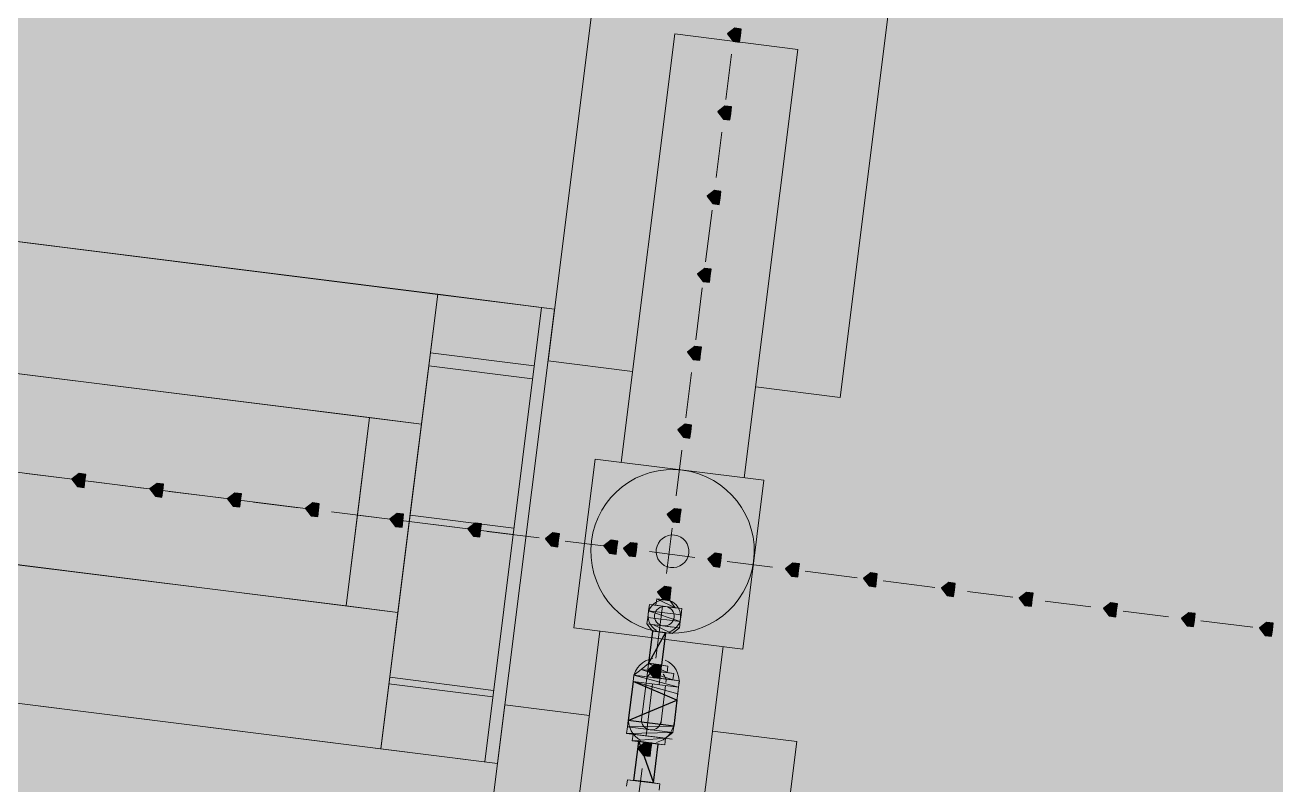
# Model space of a CAD drawing. Header units: metres. Extents: x -4 to 509425, y 7549 to 4732445.
# Drawn here: x 476072.79 to 476074.409, y 4719770.694 to 4719771.677 of the extents above; entities that cross this region are included whole.
import ezdxf

# ---------------------------------------------------------------- set-up
doc = ezdxf.new("R2010")
doc.units = ezdxf.units.M
doc.header["$LTSCALE"] = 0.01
doc.header["$MEASUREMENT"] = 0
doc.layers.get('0').update_dxf_attribs({"lineweight": 0})
doc.layers.add('_SUBESTACIÓN', color=1, linetype='Continuous')
doc.layers.add('SUBESTACION LA VID', color=253, linetype='Continuous')

# ---------------------------------------------------------------- blocks, each defined once
blk = doc.blocks.new('A$Cfff6051d')
at = {"layer": 'SUBESTACION LA VID', "transparency": 33554687}
h = blk.add_hatch(color=256, dxfattribs=at)
h.dxf.hatch_style = 2
h.paths.add_polyline_path([(476073.7158, 4719771.6634), (476073.7168, 4719771.6718), (476073.7084, 4719771.6729), (476073.699, 4719771.6655), (476073.7063, 4719771.6561), (476073.7147, 4719771.655)])
h = blk.add_hatch(color=256, dxfattribs=at)
h.dxf.hatch_style = 2
h.paths.add_polyline_path([(476073.7158, 4719771.6634), (476073.7168, 4719771.6718), (476073.7084, 4719771.6729), (476073.699, 4719771.6655), (476073.7063, 4719771.6561), (476073.7147, 4719771.655)])
h = blk.add_hatch(color=256, dxfattribs=at)
h.dxf.hatch_style = 2
h.paths.add_polyline_path([(476073.7032, 4719771.5626), (476073.7042, 4719771.571), (476073.6958, 4719771.5721), (476073.6864, 4719771.5647), (476073.6937, 4719771.5553), (476073.7021, 4719771.5542)])
h = blk.add_hatch(color=256, dxfattribs=at)
h.dxf.hatch_style = 2
h.paths.add_polyline_path([(476073.7032, 4719771.5626), (476073.7042, 4719771.571), (476073.6958, 4719771.5721), (476073.6864, 4719771.5647), (476073.6937, 4719771.5553), (476073.7021, 4719771.5542)])
h = blk.add_hatch(color=256, dxfattribs=at)
h.dxf.hatch_style = 2
h.paths.add_polyline_path([(476073.6895, 4719771.4534), (476073.6905, 4719771.4618), (476073.6821, 4719771.4629), (476073.6727, 4719771.4555), (476073.68, 4719771.4461), (476073.6884, 4719771.445)])
h = blk.add_hatch(color=256, dxfattribs=at)
h.dxf.hatch_style = 2
h.paths.add_polyline_path([(476073.6895, 4719771.4534), (476073.6905, 4719771.4618), (476073.6821, 4719771.4629), (476073.6727, 4719771.4555), (476073.68, 4719771.4461), (476073.6884, 4719771.445)])
h = blk.add_hatch(color=256, dxfattribs=at)
h.dxf.hatch_style = 2
h.paths.add_polyline_path([(476073.6768, 4719771.3526), (476073.6779, 4719771.361), (476073.6695, 4719771.3621), (476073.66, 4719771.3547), (476073.6674, 4719771.3453), (476073.6758, 4719771.3442)])
h = blk.add_hatch(color=256, dxfattribs=at)
h.dxf.hatch_style = 2
h.paths.add_polyline_path([(476073.6768, 4719771.3526), (476073.6779, 4719771.361), (476073.6695, 4719771.3621), (476073.66, 4719771.3547), (476073.6674, 4719771.3453), (476073.6758, 4719771.3442)])
h = blk.add_hatch(color=256, dxfattribs=at)
h.dxf.hatch_style = 2
h.paths.add_polyline_path([(476073.6642, 4719771.2518), (476073.6652, 4719771.2602), (476073.6568, 4719771.2612), (476073.6474, 4719771.2539), (476073.6547, 4719771.2444), (476073.6631, 4719771.2434)])
h = blk.add_hatch(color=256, dxfattribs=at)
h.dxf.hatch_style = 2
h.paths.add_polyline_path([(476073.6642, 4719771.2518), (476073.6652, 4719771.2602), (476073.6568, 4719771.2612), (476073.6474, 4719771.2539), (476073.6547, 4719771.2444), (476073.6631, 4719771.2434)])
h = blk.add_hatch(color=256, dxfattribs=at)
h.dxf.hatch_style = 2
h.paths.add_polyline_path([(476073.6516, 4719771.151), (476073.6526, 4719771.1594), (476073.6442, 4719771.1604), (476073.6348, 4719771.1531), (476073.6421, 4719771.1436), (476073.6505, 4719771.1426)])
h = blk.add_hatch(color=256, dxfattribs=at)
h.dxf.hatch_style = 2
h.paths.add_polyline_path([(476073.6516, 4719771.151), (476073.6526, 4719771.1594), (476073.6442, 4719771.1604), (476073.6348, 4719771.1531), (476073.6421, 4719771.1436), (476073.6505, 4719771.1426)])
h = blk.add_hatch(color=256, dxfattribs=at)
h.dxf.hatch_style = 2
h.paths.add_polyline_path([(476072.8671, 4719771.0872), (476072.8682, 4719771.0956), (476072.8598, 4719771.0967), (476072.8503, 4719771.0893), (476072.8577, 4719771.0799), (476072.8661, 4719771.0788)])
h = blk.add_hatch(color=256, dxfattribs=at)
h.dxf.hatch_style = 2
h.paths.add_polyline_path([(476072.9679, 4719771.0746), (476072.969, 4719771.083), (476072.9606, 4719771.084), (476072.9511, 4719771.0767), (476072.9585, 4719771.0672), (476072.9669, 4719771.0662)])
h = blk.add_hatch(color=256, dxfattribs=at)
h.dxf.hatch_style = 2
h.paths.add_polyline_path([(476073.0687, 4719771.0619), (476073.0698, 4719771.0703), (476073.0614, 4719771.0714), (476073.0519, 4719771.0641), (476073.0593, 4719771.0546), (476073.0677, 4719771.0535)])
h = blk.add_hatch(color=256, dxfattribs=at)
h.dxf.hatch_style = 2
h.paths.add_polyline_path([(476073.1695, 4719771.0493), (476073.1706, 4719771.0577), (476073.1622, 4719771.0588), (476073.1527, 4719771.0514), (476073.1601, 4719771.042), (476073.1685, 4719771.0409)])
h = blk.add_hatch(color=256, dxfattribs=at)
h.dxf.hatch_style = 2
h.paths.add_polyline_path([(476073.2787, 4719771.0356), (476073.2798, 4719771.044), (476073.2714, 4719771.0451), (476073.2619, 4719771.0377), (476073.2693, 4719771.0283), (476073.2777, 4719771.0272)])
h = blk.add_hatch(color=256, dxfattribs=at)
h.dxf.hatch_style = 2
h.paths.add_polyline_path([(476073.2787, 4719771.0356), (476073.2798, 4719771.044), (476073.2714, 4719771.0451), (476073.2619, 4719771.0377), (476073.2693, 4719771.0283), (476073.2777, 4719771.0272)])
h = blk.add_hatch(color=256, dxfattribs=at)
h.dxf.hatch_style = 2
h.paths.add_polyline_path([(476073.6379, 4719771.0418), (476073.6389, 4719771.0502), (476073.6305, 4719771.0512), (476073.6211, 4719771.0439), (476073.6284, 4719771.0344), (476073.6368, 4719771.0334)])
h = blk.add_hatch(color=256, dxfattribs=at)
h.dxf.hatch_style = 2
h.paths.add_polyline_path([(476073.6379, 4719771.0418), (476073.6389, 4719771.0502), (476073.6305, 4719771.0512), (476073.6211, 4719771.0439), (476073.6284, 4719771.0344), (476073.6368, 4719771.0334)])
h = blk.add_hatch(color=256, dxfattribs=at)
h.dxf.hatch_style = 2
h.paths.add_polyline_path([(476073.3795, 4719771.023), (476073.3806, 4719771.0314), (476073.3722, 4719771.0324), (476073.3627, 4719771.0251), (476073.3701, 4719771.0156), (476073.3785, 4719771.0146)])
h = blk.add_hatch(color=256, dxfattribs=at)
h.dxf.hatch_style = 2
h.paths.add_polyline_path([(476073.3795, 4719771.023), (476073.3806, 4719771.0314), (476073.3722, 4719771.0324), (476073.3627, 4719771.0251), (476073.3701, 4719771.0156), (476073.3785, 4719771.0146)])
h = blk.add_hatch(color=256, dxfattribs=at)
h.dxf.hatch_style = 2
h.paths.add_polyline_path([(476073.4803, 4719771.0103), (476073.4814, 4719771.0187), (476073.473, 4719771.0198), (476073.4635, 4719771.0124), (476073.4709, 4719771.003), (476073.4793, 4719771.0019)])
h = blk.add_hatch(color=256, dxfattribs=at)
h.dxf.hatch_style = 2
h.paths.add_polyline_path([(476073.4803, 4719771.0103), (476073.4814, 4719771.0187), (476073.473, 4719771.0198), (476073.4635, 4719771.0124), (476073.4709, 4719771.003), (476073.4793, 4719771.0019)])
h = blk.add_hatch(color=256, dxfattribs=at)
h.dxf.hatch_style = 2
h.paths.add_polyline_path([(476073.5559, 4719771.0009), (476073.557, 4719771.0093), (476073.5486, 4719771.0103), (476073.5391, 4719771.003), (476073.5465, 4719770.9935), (476073.5549, 4719770.9925)])
h = blk.add_hatch(color=256, dxfattribs=at)
h.dxf.hatch_style = 2
h.paths.add_polyline_path([(476073.5811, 4719770.9977), (476073.5822, 4719771.0061), (476073.5738, 4719771.0072), (476073.5643, 4719770.9998), (476073.5717, 4719770.9904), (476073.5801, 4719770.9893)])
h = blk.add_hatch(color=256, dxfattribs=at)
h.dxf.hatch_style = 2
h.paths.add_polyline_path([(476073.5811, 4719770.9977), (476073.5822, 4719771.0061), (476073.5738, 4719771.0072), (476073.5643, 4719770.9998), (476073.5717, 4719770.9904), (476073.5801, 4719770.9893)])
h = blk.add_hatch(color=256, dxfattribs=at)
h.dxf.hatch_style = 2
h.paths.add_polyline_path([(476073.6903, 4719770.984), (476073.6914, 4719770.9924), (476073.683, 4719770.9935), (476073.6735, 4719770.9861), (476073.6809, 4719770.9767), (476073.6893, 4719770.9756)])
h = blk.add_hatch(color=256, dxfattribs=at)
h.dxf.hatch_style = 2
h.paths.add_polyline_path([(476073.6903, 4719770.984), (476073.6914, 4719770.9924), (476073.683, 4719770.9935), (476073.6735, 4719770.9861), (476073.6809, 4719770.9767), (476073.6893, 4719770.9756)])
h = blk.add_hatch(color=256, dxfattribs=at)
h.dxf.hatch_style = 2
h.paths.add_polyline_path([(476073.7911, 4719770.9714), (476073.7922, 4719770.9798), (476073.7838, 4719770.9808), (476073.7743, 4719770.9735), (476073.7817, 4719770.964), (476073.7901, 4719770.963)])
h = blk.add_hatch(color=256, dxfattribs=at)
h.dxf.hatch_style = 2
h.paths.add_polyline_path([(476073.7911, 4719770.9714), (476073.7922, 4719770.9798), (476073.7838, 4719770.9808), (476073.7743, 4719770.9735), (476073.7817, 4719770.964), (476073.7901, 4719770.963)])
h = blk.add_hatch(color=256, dxfattribs=at)
h.dxf.hatch_style = 2
h.paths.add_polyline_path([(476073.892, 4719770.9587), (476073.893, 4719770.9671), (476073.8846, 4719770.9682), (476073.8751, 4719770.9608), (476073.8825, 4719770.9514), (476073.8909, 4719770.9503)])
h = blk.add_hatch(color=256, dxfattribs=at)
h.dxf.hatch_style = 2
h.paths.add_polyline_path([(476073.892, 4719770.9587), (476073.893, 4719770.9671), (476073.8846, 4719770.9682), (476073.8751, 4719770.9608), (476073.8825, 4719770.9514), (476073.8909, 4719770.9503)])
h = blk.add_hatch(color=256, dxfattribs=at)
h.dxf.hatch_style = 2
h.paths.add_polyline_path([(476073.6252, 4719770.941), (476073.6263, 4719770.9494), (476073.6179, 4719770.9504), (476073.6084, 4719770.9431), (476073.6158, 4719770.9336), (476073.6242, 4719770.9326)])
h = blk.add_hatch(color=256, dxfattribs=at)
h.dxf.hatch_style = 2
h.paths.add_polyline_path([(476073.6252, 4719770.941), (476073.6263, 4719770.9494), (476073.6179, 4719770.9504), (476073.6084, 4719770.9431), (476073.6158, 4719770.9336), (476073.6242, 4719770.9326)])
h = blk.add_hatch(color=256, dxfattribs=at)
h.dxf.hatch_style = 2
h.paths.add_polyline_path([(476073.9928, 4719770.9461), (476073.9938, 4719770.9545), (476073.9854, 4719770.9556), (476073.976, 4719770.9482), (476073.9833, 4719770.9388), (476073.9917, 4719770.9377)])
h = blk.add_hatch(color=256, dxfattribs=at)
h.dxf.hatch_style = 2
h.paths.add_polyline_path([(476073.9928, 4719770.9461), (476073.9938, 4719770.9545), (476073.9854, 4719770.9556), (476073.976, 4719770.9482), (476073.9833, 4719770.9388), (476073.9917, 4719770.9377)])
h = blk.add_hatch(color=256, dxfattribs=at)
h.dxf.hatch_style = 2
h.paths.add_polyline_path([(476074.0936, 4719770.9335), (476074.0946, 4719770.9419), (476074.0862, 4719770.9429), (476074.0768, 4719770.9356), (476074.0841, 4719770.9261), (476074.0925, 4719770.9251)])
h = blk.add_hatch(color=256, dxfattribs=at)
h.dxf.hatch_style = 2
h.paths.add_polyline_path([(476074.2028, 4719770.9198), (476074.2038, 4719770.9282), (476074.1954, 4719770.9292), (476074.186, 4719770.9219), (476074.1933, 4719770.9124), (476074.2017, 4719770.9114)])
h = blk.add_hatch(color=256, dxfattribs=at)
h.dxf.hatch_style = 2
h.paths.add_polyline_path([(476074.3036, 4719770.9071), (476074.3046, 4719770.9155), (476074.2962, 4719770.9166), (476074.2868, 4719770.9092), (476074.2941, 4719770.8998), (476074.3025, 4719770.8987)])
h = blk.add_hatch(color=256, dxfattribs=at)
h.dxf.hatch_style = 2
h.paths.add_polyline_path([(476074.4044, 4719770.8945), (476074.4054, 4719770.9029), (476074.397, 4719770.9039), (476074.3876, 4719770.8966), (476074.3949, 4719770.8871), (476074.4033, 4719770.8861)])
h = blk.add_hatch(color=256, dxfattribs=at)
h.dxf.hatch_style = 2
h.paths.add_polyline_path([(476073.6126, 4719770.8402), (476073.6136, 4719770.8486), (476073.6052, 4719770.8496), (476073.5958, 4719770.8423), (476073.6031, 4719770.8328), (476073.6115, 4719770.8318)])
h = blk.add_hatch(color=256, dxfattribs=at)
h.dxf.hatch_style = 2
h.paths.add_polyline_path([(476073.6126, 4719770.8402), (476073.6136, 4719770.8486), (476073.6052, 4719770.8496), (476073.5958, 4719770.8423), (476073.6031, 4719770.8328), (476073.6115, 4719770.8318)])
h = blk.add_hatch(color=256, dxfattribs=at)
h.dxf.hatch_style = 2
h.paths.add_polyline_path([(476073.5999, 4719770.7394), (476073.601, 4719770.7478), (476073.5926, 4719770.7488), (476073.5831, 4719770.7415), (476073.5905, 4719770.732), (476073.5989, 4719770.731)])
h = blk.add_hatch(color=256, dxfattribs=at)
h.dxf.hatch_style = 2
h.paths.add_polyline_path([(476073.5999, 4719770.7394), (476073.601, 4719770.7478), (476073.5926, 4719770.7488), (476073.5831, 4719770.7415), (476073.5905, 4719770.732), (476073.5989, 4719770.731)])
at = {"layer": 'SUBESTACION LA VID', "lineweight": 15}
for p, q in [((476073.4752, 4719771.3096), (476060.4631, 4719772.9409)), ((476073.3029, 4719771.1606), (476060.5848, 4719772.755)), ((476073.2724, 4719770.917), (476060.5543, 4719772.5114)), ((476073.4015, 4719770.7216), (476060.3894, 4719772.3529)), ((476073.7042, 4719771.6393), (476073.6969, 4719771.5805)), ((476073.7042, 4719771.6393), (476073.6969, 4719771.5805)), ((476073.6916, 4719771.5385), (476073.6842, 4719771.4797)), ((476073.6916, 4719771.5385), (476073.6842, 4719771.4797)), ((476073.679, 4719771.4377), (476073.6705, 4719771.3705)), ((476073.679, 4719771.4377), (476073.6705, 4719771.3705)), ((476073.2503, 4719770.7406), (476073.324, 4719771.3286)), ((476073.6663, 4719771.3369), (476073.6579, 4719771.2696)), ((476073.6663, 4719771.3369), (476073.6579, 4719771.2696)), ((476073.4584, 4719771.3117), (476073.3847, 4719770.7237)), ((476073.4752, 4719771.3096), (476073.4015, 4719770.7216)), ((476073.4468, 4719771.2193), (476073.3124, 4719771.2362)), ((476073.6526, 4719771.2276), (476073.6453, 4719771.1688)), ((476073.6526, 4719771.2276), (476073.6453, 4719771.1688)), ((476073.1527, 4719771.0514), (476071.8927, 4719771.2094)), ((476073.64, 4719771.1268), (476073.6326, 4719771.068)), ((476073.64, 4719771.1268), (476073.6326, 4719771.068)), ((476072.8335, 4719771.0914), (476072.7915, 4719771.0967)), ((476072.9427, 4719771.0777), (476072.8755, 4719771.0862)), ((476073.0435, 4719771.0651), (476072.9763, 4719771.0735)), ((476073.1443, 4719771.0525), (476073.0855, 4719771.0598)), ((476073.2451, 4719771.0398), (476073.1863, 4719771.0472)), ((476073.2451, 4719771.0398), (476073.1863, 4719771.0472)), ((476073.4226, 4719771.0261), (476073.2882, 4719771.043)), ((476073.4215, 4719771.0177), (476073.2871, 4719771.0346)), ((476073.3459, 4719771.0272), (476073.2871, 4719771.0346)), ((476073.3459, 4719771.0272), (476073.2871, 4719771.0346)), ((476073.4551, 4719771.0135), (476073.3879, 4719771.0219)), ((476073.4551, 4719771.0135), (476073.3879, 4719771.0219)), ((476073.6274, 4719771.026), (476073.62, 4719770.9672)), ((476073.6274, 4719771.026), (476073.62, 4719770.9672)), ((476073.5559, 4719771.0009), (476073.4887, 4719771.0093)), ((476073.5559, 4719771.0009), (476073.4887, 4719771.0093)), ((476073.6567, 4719770.9882), (476073.5979, 4719770.9956)), ((476073.6567, 4719770.9882), (476073.5979, 4719770.9956)), ((476073.7575, 4719770.9756), (476073.6987, 4719770.983)), ((476073.7575, 4719770.9756), (476073.6987, 4719770.983)), ((476073.8667, 4719770.9619), (476073.7995, 4719770.9703)), ((476073.8667, 4719770.9619), (476073.7995, 4719770.9703)), ((476073.9676, 4719770.9493), (476073.9004, 4719770.9577)), ((476073.9676, 4719770.9493), (476073.9004, 4719770.9577)), ((476074.0684, 4719770.9366), (476074.0096, 4719770.944)), ((476074.0684, 4719770.9366), (476074.0096, 4719770.944)), ((476073.6147, 4719770.9252), (476073.6063, 4719770.858)), ((476073.6147, 4719770.9252), (476073.6063, 4719770.858)), ((476074.1692, 4719770.924), (476074.1104, 4719770.9314)), ((476074.27, 4719770.9113), (476074.2112, 4719770.9187)), ((476073.6021, 4719770.8927), (476073.5937, 4719770.8255)), ((476074.3792, 4719770.8977), (476074.312, 4719770.9061)), ((476073.6189, 4719770.8906), (476073.6105, 4719770.8234)), ((476073.3963, 4719770.8161), (476073.2619, 4719770.833)), ((476073.5769, 4719770.8276), (476073.5706, 4719770.7772)), ((476073.3952, 4719770.8077), (476073.2608, 4719770.8246)), ((476073.5937, 4719770.8255), (476073.5874, 4719770.7751)), ((476073.6021, 4719770.8244), (476073.5937, 4719770.7572)), ((476073.6021, 4719770.8244), (476073.5937, 4719770.7572)), ((476073.6021, 4719770.8244), (476073.6021, 4719770.8244)), ((476073.6189, 4719770.8223), (476073.6126, 4719770.7719)), ((476073.6357, 4719770.8202), (476073.6294, 4719770.7698)), ((476073.5842, 4719770.7499), (476073.5779, 4719770.6995)), ((476073.6094, 4719770.7467), (476073.6031, 4719770.6963)), ((476073.5884, 4719770.7152), (476073.581, 4719770.6564)), ((476073.5884, 4719770.7152), (476073.581, 4719770.6564)), ((476073.5695, 4719770.7005), (476073.6031, 4719770.6963))]:
    blk.add_line(p, q, dxfattribs=at)
at = {"layer": 'SUBESTACION LA VID', "lineweight": 0}
for p, q in [((476073.6399, 4719770.9221), (476073.5979, 4719770.9273)), ((476073.5948, 4719770.9021), (476073.6284, 4719770.8979)), ((476073.2503, 4719770.7406), (476073.4015, 4719770.7216))]:
    blk.add_line(p, q, dxfattribs=at)
at = {"layer": 'SUBESTACION LA VID', "lineweight": 15}
for points in [[(476073.324, 4719771.3286), (476070.9467, 4719771.6266), (476070.953, 4719771.677), (476070.9278, 4719771.6802), (476070.9215, 4719771.6298), (476066.9733, 4719772.1247)], [(476072.7821, 4719771.2259), (476073.2357, 4719771.169), (476073.2199, 4719771.043), (476073.2871, 4719771.0346), (476073.324, 4719771.3286)], [(476073.2503, 4719770.7406), (476070.873, 4719771.0386), (476070.8677, 4719770.9966), (476070.8425, 4719770.9997), (476070.8478, 4719771.0418), (476066.8996, 4719771.5367)], [(476072.7516, 4719770.9822), (476073.2052, 4719770.9254), (476073.2199, 4719771.043), (476073.2871, 4719771.0346), (476073.2503, 4719770.7406)], [(476073.7356, 4719771.2087), (476073.8448, 4719771.195), (476073.9796, 4719772.2703), (476073.6016, 4719772.3177), (476073.4668, 4719771.2424), (476073.576, 4719771.2287)], [(476073.7208, 4719771.0911), (476073.7903, 4719771.6455), (476073.6307, 4719771.6655), (476073.5612, 4719771.1111)], [(476073.2503, 4719770.7406), (476073.4015, 4719770.7216), (476073.4752, 4719771.3096), (476073.324, 4719771.3286), (476073.2503, 4719770.7406)], [(476073.4489, 4719771.2361), (476073.3145, 4719771.253), (476073.3124, 4719771.2362)], [(476073.3029, 4719771.1606), (476073.2357, 4719771.169), (476073.2052, 4719770.9254), (476073.2724, 4719770.917)], [(476073.5003, 4719770.8969), (476073.7187, 4719770.8695), (476073.746, 4719771.088), (476073.5276, 4719771.1153), (476073.5003, 4719770.8969)], [(476073.5684, 4719770.6921), (476073.5695, 4719770.7005), (476073.5779, 4719770.6995), (476073.5842, 4719770.7499), (476073.5758, 4719770.7509), (476073.5769, 4719770.7593), (476073.5685, 4719770.7604), (476073.5695, 4719770.7688), (476073.5706, 4719770.7772), (476073.5769, 4719770.8276), (476073.5779, 4719770.836), (476073.5874, 4719770.8433), (476073.5968, 4719770.8507), (476073.6021, 4719770.8927), (476073.5948, 4719770.9021), (476073.5958, 4719770.9105), (476073.5969, 4719770.9189), (476073.5979, 4719770.9273), (476073.6063, 4719770.9263), (476073.6074, 4719770.9347), (476073.6158, 4719770.9336), (476073.6242, 4719770.9326), (476073.6315, 4719770.9231), (476073.6399, 4719770.9221), (476073.6389, 4719770.9137), (476073.6378, 4719770.9053), (476073.6368, 4719770.8969), (476073.6273, 4719770.8895), (476073.6189, 4719770.8906), (476073.6136, 4719770.8486), (476073.622, 4719770.8475), (476073.621, 4719770.8391), (476073.6294, 4719770.8381), (476073.6283, 4719770.8297), (476073.6367, 4719770.8286), (476073.6357, 4719770.8202), (476073.6346, 4719770.8118), (476073.6336, 4719770.8034), (476073.6294, 4719770.7698), (476073.6283, 4719770.7614), (476073.6189, 4719770.7541), (476073.6178, 4719770.7457), (476073.6094, 4719770.7467), (476073.6031, 4719770.6963), (476073.6115, 4719770.6953), (476073.6104, 4719770.6869)], [(476073.6935, 4719770.8727), (476073.625, 4719770.3267), (476073.4654, 4719770.3467), (476073.5339, 4719770.8927)], [(476073.6798, 4719770.7635), (476073.789, 4719770.7498), (476073.6542, 4719769.6746), (476073.2761, 4719769.722), (476073.411, 4719770.7972), (476073.5202, 4719770.7835)]]:
    blk.add_lwpolyline(points, dxfattribs=at)
at = {"layer": 'SUBESTACION LA VID'}
for points in [[(476073.7158, 4719771.6634), (476073.7168, 4719771.6718), (476073.7084, 4719771.6729), (476073.699, 4719771.6655), (476073.7063, 4719771.6561), (476073.7147, 4719771.655)], [(476073.7158, 4719771.6634), (476073.7168, 4719771.6718), (476073.7084, 4719771.6729), (476073.699, 4719771.6655), (476073.7063, 4719771.6561), (476073.7147, 4719771.655)], [(476073.7032, 4719771.5626), (476073.7042, 4719771.571), (476073.6958, 4719771.5721), (476073.6864, 4719771.5647), (476073.6937, 4719771.5553), (476073.7021, 4719771.5542)], [(476073.7032, 4719771.5626), (476073.7042, 4719771.571), (476073.6958, 4719771.5721), (476073.6864, 4719771.5647), (476073.6937, 4719771.5553), (476073.7021, 4719771.5542)], [(476073.6895, 4719771.4534), (476073.6905, 4719771.4618), (476073.6821, 4719771.4629), (476073.6727, 4719771.4555), (476073.68, 4719771.4461), (476073.6884, 4719771.445)], [(476073.6895, 4719771.4534), (476073.6905, 4719771.4618), (476073.6821, 4719771.4629), (476073.6727, 4719771.4555), (476073.68, 4719771.4461), (476073.6884, 4719771.445)], [(476073.6768, 4719771.3526), (476073.6779, 4719771.361), (476073.6695, 4719771.3621), (476073.66, 4719771.3547), (476073.6674, 4719771.3453), (476073.6758, 4719771.3442)], [(476073.6768, 4719771.3526), (476073.6779, 4719771.361), (476073.6695, 4719771.3621), (476073.66, 4719771.3547), (476073.6674, 4719771.3453), (476073.6758, 4719771.3442)], [(476073.6642, 4719771.2518), (476073.6652, 4719771.2602), (476073.6568, 4719771.2612), (476073.6474, 4719771.2539), (476073.6547, 4719771.2444), (476073.6631, 4719771.2434)], [(476073.6642, 4719771.2518), (476073.6652, 4719771.2602), (476073.6568, 4719771.2612), (476073.6474, 4719771.2539), (476073.6547, 4719771.2444), (476073.6631, 4719771.2434)], [(476073.6516, 4719771.151), (476073.6526, 4719771.1594), (476073.6442, 4719771.1604), (476073.6348, 4719771.1531), (476073.6421, 4719771.1436), (476073.6505, 4719771.1426)], [(476073.6516, 4719771.151), (476073.6526, 4719771.1594), (476073.6442, 4719771.1604), (476073.6348, 4719771.1531), (476073.6421, 4719771.1436), (476073.6505, 4719771.1426)], [(476072.8671, 4719771.0872), (476072.8682, 4719771.0956), (476072.8598, 4719771.0967), (476072.8503, 4719771.0893), (476072.8577, 4719771.0799), (476072.8661, 4719771.0788)], [(476072.9679, 4719771.0746), (476072.969, 4719771.083), (476072.9606, 4719771.084), (476072.9511, 4719771.0767), (476072.9585, 4719771.0672), (476072.9669, 4719771.0662)], [(476073.0687, 4719771.0619), (476073.0698, 4719771.0703), (476073.0614, 4719771.0714), (476073.0519, 4719771.0641), (476073.0593, 4719771.0546), (476073.0677, 4719771.0535)], [(476073.1695, 4719771.0493), (476073.1706, 4719771.0577), (476073.1622, 4719771.0588), (476073.1527, 4719771.0514), (476073.1601, 4719771.042), (476073.1685, 4719771.0409)], [(476073.2787, 4719771.0356), (476073.2798, 4719771.044), (476073.2714, 4719771.0451), (476073.2619, 4719771.0377), (476073.2693, 4719771.0283), (476073.2777, 4719771.0272)], [(476073.2787, 4719771.0356), (476073.2798, 4719771.044), (476073.2714, 4719771.0451), (476073.2619, 4719771.0377), (476073.2693, 4719771.0283), (476073.2777, 4719771.0272)], [(476073.6379, 4719771.0418), (476073.6389, 4719771.0502), (476073.6305, 4719771.0512), (476073.6211, 4719771.0439), (476073.6284, 4719771.0344), (476073.6368, 4719771.0334)], [(476073.6379, 4719771.0418), (476073.6389, 4719771.0502), (476073.6305, 4719771.0512), (476073.6211, 4719771.0439), (476073.6284, 4719771.0344), (476073.6368, 4719771.0334)], [(476073.3795, 4719771.023), (476073.3806, 4719771.0314), (476073.3722, 4719771.0324), (476073.3627, 4719771.0251), (476073.3701, 4719771.0156), (476073.3785, 4719771.0146)], [(476073.3795, 4719771.023), (476073.3806, 4719771.0314), (476073.3722, 4719771.0324), (476073.3627, 4719771.0251), (476073.3701, 4719771.0156), (476073.3785, 4719771.0146)], [(476073.4803, 4719771.0103), (476073.4814, 4719771.0187), (476073.473, 4719771.0198), (476073.4635, 4719771.0124), (476073.4709, 4719771.003), (476073.4793, 4719771.0019)], [(476073.4803, 4719771.0103), (476073.4814, 4719771.0187), (476073.473, 4719771.0198), (476073.4635, 4719771.0124), (476073.4709, 4719771.003), (476073.4793, 4719771.0019)], [(476073.5559, 4719771.0009), (476073.557, 4719771.0093), (476073.5486, 4719771.0103), (476073.5391, 4719771.003), (476073.5465, 4719770.9935), (476073.5549, 4719770.9925)], [(476073.5811, 4719770.9977), (476073.5822, 4719771.0061), (476073.5738, 4719771.0072), (476073.5643, 4719770.9998), (476073.5717, 4719770.9904), (476073.5801, 4719770.9893)], [(476073.5811, 4719770.9977), (476073.5822, 4719771.0061), (476073.5738, 4719771.0072), (476073.5643, 4719770.9998), (476073.5717, 4719770.9904), (476073.5801, 4719770.9893)], [(476073.6903, 4719770.984), (476073.6914, 4719770.9924), (476073.683, 4719770.9935), (476073.6735, 4719770.9861), (476073.6809, 4719770.9767), (476073.6893, 4719770.9756)], [(476073.6903, 4719770.984), (476073.6914, 4719770.9924), (476073.683, 4719770.9935), (476073.6735, 4719770.9861), (476073.6809, 4719770.9767), (476073.6893, 4719770.9756)], [(476073.7911, 4719770.9714), (476073.7922, 4719770.9798), (476073.7838, 4719770.9808), (476073.7743, 4719770.9735), (476073.7817, 4719770.964), (476073.7901, 4719770.963)], [(476073.7911, 4719770.9714), (476073.7922, 4719770.9798), (476073.7838, 4719770.9808), (476073.7743, 4719770.9735), (476073.7817, 4719770.964), (476073.7901, 4719770.963)], [(476073.892, 4719770.9587), (476073.893, 4719770.9671), (476073.8846, 4719770.9682), (476073.8751, 4719770.9608), (476073.8825, 4719770.9514), (476073.8909, 4719770.9503)], [(476073.892, 4719770.9587), (476073.893, 4719770.9671), (476073.8846, 4719770.9682), (476073.8751, 4719770.9608), (476073.8825, 4719770.9514), (476073.8909, 4719770.9503)], [(476073.6252, 4719770.941), (476073.6263, 4719770.9494), (476073.6179, 4719770.9504), (476073.6084, 4719770.9431), (476073.6158, 4719770.9336), (476073.6242, 4719770.9326)], [(476073.6252, 4719770.941), (476073.6263, 4719770.9494), (476073.6179, 4719770.9504), (476073.6084, 4719770.9431), (476073.6158, 4719770.9336), (476073.6242, 4719770.9326)], [(476073.9928, 4719770.9461), (476073.9938, 4719770.9545), (476073.9854, 4719770.9556), (476073.976, 4719770.9482), (476073.9833, 4719770.9388), (476073.9917, 4719770.9377)], [(476073.9928, 4719770.9461), (476073.9938, 4719770.9545), (476073.9854, 4719770.9556), (476073.976, 4719770.9482), (476073.9833, 4719770.9388), (476073.9917, 4719770.9377)], [(476074.0936, 4719770.9335), (476074.0946, 4719770.9419), (476074.0862, 4719770.9429), (476074.0768, 4719770.9356), (476074.0841, 4719770.9261), (476074.0925, 4719770.9251)], [(476074.2028, 4719770.9198), (476074.2038, 4719770.9282), (476074.1954, 4719770.9292), (476074.186, 4719770.9219), (476074.1933, 4719770.9124), (476074.2017, 4719770.9114)], [(476074.3036, 4719770.9071), (476074.3046, 4719770.9155), (476074.2962, 4719770.9166), (476074.2868, 4719770.9092), (476074.2941, 4719770.8998), (476074.3025, 4719770.8987)], [(476074.4044, 4719770.8945), (476074.4054, 4719770.9029), (476074.397, 4719770.9039), (476074.3876, 4719770.8966), (476074.3949, 4719770.8871), (476074.4033, 4719770.8861)], [(476073.6126, 4719770.8402), (476073.6136, 4719770.8486), (476073.6052, 4719770.8496), (476073.5958, 4719770.8423), (476073.6031, 4719770.8328), (476073.6115, 4719770.8318)], [(476073.6126, 4719770.8402), (476073.6136, 4719770.8486), (476073.6052, 4719770.8496), (476073.5958, 4719770.8423), (476073.6031, 4719770.8328), (476073.6115, 4719770.8318)], [(476073.5999, 4719770.7394), (476073.601, 4719770.7478), (476073.5926, 4719770.7488), (476073.5831, 4719770.7415), (476073.5905, 4719770.732), (476073.5989, 4719770.731)], [(476073.5999, 4719770.7394), (476073.601, 4719770.7478), (476073.5926, 4719770.7488), (476073.5831, 4719770.7415), (476073.5905, 4719770.732), (476073.5989, 4719770.731)]]:
    blk.add_lwpolyline(points, close=True, dxfattribs=at)
at = {"layer": 'SUBESTACION LA VID', "lineweight": 0}
for points in [[(476073.7158, 4719771.6634), (476073.7168, 4719771.6718), (476073.7084, 4719771.6729), (476073.699, 4719771.6655), (476073.7063, 4719771.6561), (476073.7147, 4719771.655)], [(476073.7158, 4719771.6634), (476073.7168, 4719771.6718), (476073.7084, 4719771.6729), (476073.699, 4719771.6655), (476073.7063, 4719771.6561), (476073.7147, 4719771.655)], [(476073.7032, 4719771.5626), (476073.7042, 4719771.571), (476073.6958, 4719771.5721), (476073.6864, 4719771.5647), (476073.6937, 4719771.5553), (476073.7021, 4719771.5542)], [(476073.7032, 4719771.5626), (476073.7042, 4719771.571), (476073.6958, 4719771.5721), (476073.6864, 4719771.5647), (476073.6937, 4719771.5553), (476073.7021, 4719771.5542)], [(476073.6895, 4719771.4534), (476073.6905, 4719771.4618), (476073.6821, 4719771.4629), (476073.6727, 4719771.4555), (476073.68, 4719771.4461), (476073.6884, 4719771.445)], [(476073.6895, 4719771.4534), (476073.6905, 4719771.4618), (476073.6821, 4719771.4629), (476073.6727, 4719771.4555), (476073.68, 4719771.4461), (476073.6884, 4719771.445)], [(476073.6768, 4719771.3526), (476073.6779, 4719771.361), (476073.6695, 4719771.3621), (476073.66, 4719771.3547), (476073.6674, 4719771.3453), (476073.6758, 4719771.3442)], [(476073.6768, 4719771.3526), (476073.6779, 4719771.361), (476073.6695, 4719771.3621), (476073.66, 4719771.3547), (476073.6674, 4719771.3453), (476073.6758, 4719771.3442)], [(476073.6642, 4719771.2518), (476073.6652, 4719771.2602), (476073.6568, 4719771.2612), (476073.6474, 4719771.2539), (476073.6547, 4719771.2444), (476073.6631, 4719771.2434)], [(476073.6642, 4719771.2518), (476073.6652, 4719771.2602), (476073.6568, 4719771.2612), (476073.6474, 4719771.2539), (476073.6547, 4719771.2444), (476073.6631, 4719771.2434)], [(476073.6516, 4719771.151), (476073.6526, 4719771.1594), (476073.6442, 4719771.1604), (476073.6348, 4719771.1531), (476073.6421, 4719771.1436), (476073.6505, 4719771.1426)], [(476073.6516, 4719771.151), (476073.6526, 4719771.1594), (476073.6442, 4719771.1604), (476073.6348, 4719771.1531), (476073.6421, 4719771.1436), (476073.6505, 4719771.1426)], [(476072.8671, 4719771.0872), (476072.8682, 4719771.0956), (476072.8598, 4719771.0967), (476072.8503, 4719771.0893), (476072.8577, 4719771.0799), (476072.8661, 4719771.0788)], [(476072.9679, 4719771.0746), (476072.969, 4719771.083), (476072.9606, 4719771.084), (476072.9511, 4719771.0767), (476072.9585, 4719771.0672), (476072.9669, 4719771.0662)], [(476073.0687, 4719771.0619), (476073.0698, 4719771.0703), (476073.0614, 4719771.0714), (476073.0519, 4719771.0641), (476073.0593, 4719771.0546), (476073.0677, 4719771.0535)], [(476073.1695, 4719771.0493), (476073.1706, 4719771.0577), (476073.1622, 4719771.0588), (476073.1527, 4719771.0514), (476073.1601, 4719771.042), (476073.1685, 4719771.0409)], [(476073.2787, 4719771.0356), (476073.2798, 4719771.044), (476073.2714, 4719771.0451), (476073.2619, 4719771.0377), (476073.2693, 4719771.0283), (476073.2777, 4719771.0272)], [(476073.2787, 4719771.0356), (476073.2798, 4719771.044), (476073.2714, 4719771.0451), (476073.2619, 4719771.0377), (476073.2693, 4719771.0283), (476073.2777, 4719771.0272)], [(476073.6379, 4719771.0418), (476073.6389, 4719771.0502), (476073.6305, 4719771.0512), (476073.6211, 4719771.0439), (476073.6284, 4719771.0344), (476073.6368, 4719771.0334)], [(476073.6379, 4719771.0418), (476073.6389, 4719771.0502), (476073.6305, 4719771.0512), (476073.6211, 4719771.0439), (476073.6284, 4719771.0344), (476073.6368, 4719771.0334)], [(476073.3795, 4719771.023), (476073.3806, 4719771.0314), (476073.3722, 4719771.0324), (476073.3627, 4719771.0251), (476073.3701, 4719771.0156), (476073.3785, 4719771.0146)], [(476073.3795, 4719771.023), (476073.3806, 4719771.0314), (476073.3722, 4719771.0324), (476073.3627, 4719771.0251), (476073.3701, 4719771.0156), (476073.3785, 4719771.0146)], [(476073.4803, 4719771.0103), (476073.4814, 4719771.0187), (476073.473, 4719771.0198), (476073.4635, 4719771.0124), (476073.4709, 4719771.003), (476073.4793, 4719771.0019)], [(476073.4803, 4719771.0103), (476073.4814, 4719771.0187), (476073.473, 4719771.0198), (476073.4635, 4719771.0124), (476073.4709, 4719771.003), (476073.4793, 4719771.0019)], [(476073.5559, 4719771.0009), (476073.557, 4719771.0093), (476073.5486, 4719771.0103), (476073.5391, 4719771.003), (476073.5465, 4719770.9935), (476073.5549, 4719770.9925)], [(476073.5811, 4719770.9977), (476073.5822, 4719771.0061), (476073.5738, 4719771.0072), (476073.5643, 4719770.9998), (476073.5717, 4719770.9904), (476073.5801, 4719770.9893)], [(476073.5811, 4719770.9977), (476073.5822, 4719771.0061), (476073.5738, 4719771.0072), (476073.5643, 4719770.9998), (476073.5717, 4719770.9904), (476073.5801, 4719770.9893)], [(476073.6903, 4719770.984), (476073.6914, 4719770.9924), (476073.683, 4719770.9935), (476073.6735, 4719770.9861), (476073.6809, 4719770.9767), (476073.6893, 4719770.9756)], [(476073.6903, 4719770.984), (476073.6914, 4719770.9924), (476073.683, 4719770.9935), (476073.6735, 4719770.9861), (476073.6809, 4719770.9767), (476073.6893, 4719770.9756)], [(476073.7911, 4719770.9714), (476073.7922, 4719770.9798), (476073.7838, 4719770.9808), (476073.7743, 4719770.9735), (476073.7817, 4719770.964), (476073.7901, 4719770.963)], [(476073.7911, 4719770.9714), (476073.7922, 4719770.9798), (476073.7838, 4719770.9808), (476073.7743, 4719770.9735), (476073.7817, 4719770.964), (476073.7901, 4719770.963)], [(476073.892, 4719770.9587), (476073.893, 4719770.9671), (476073.8846, 4719770.9682), (476073.8751, 4719770.9608), (476073.8825, 4719770.9514), (476073.8909, 4719770.9503)], [(476073.892, 4719770.9587), (476073.893, 4719770.9671), (476073.8846, 4719770.9682), (476073.8751, 4719770.9608), (476073.8825, 4719770.9514), (476073.8909, 4719770.9503)], [(476073.6252, 4719770.941), (476073.6263, 4719770.9494), (476073.6179, 4719770.9504), (476073.6084, 4719770.9431), (476073.6158, 4719770.9336), (476073.6242, 4719770.9326)], [(476073.6252, 4719770.941), (476073.6263, 4719770.9494), (476073.6179, 4719770.9504), (476073.6084, 4719770.9431), (476073.6158, 4719770.9336), (476073.6242, 4719770.9326)], [(476073.9928, 4719770.9461), (476073.9938, 4719770.9545), (476073.9854, 4719770.9556), (476073.976, 4719770.9482), (476073.9833, 4719770.9388), (476073.9917, 4719770.9377)], [(476073.9928, 4719770.9461), (476073.9938, 4719770.9545), (476073.9854, 4719770.9556), (476073.976, 4719770.9482), (476073.9833, 4719770.9388), (476073.9917, 4719770.9377)], [(476074.0936, 4719770.9335), (476074.0946, 4719770.9419), (476074.0862, 4719770.9429), (476074.0768, 4719770.9356), (476074.0841, 4719770.9261), (476074.0925, 4719770.9251)], [(476074.2028, 4719770.9198), (476074.2038, 4719770.9282), (476074.1954, 4719770.9292), (476074.186, 4719770.9219), (476074.1933, 4719770.9124), (476074.2017, 4719770.9114)], [(476074.3036, 4719770.9071), (476074.3046, 4719770.9155), (476074.2962, 4719770.9166), (476074.2868, 4719770.9092), (476074.2941, 4719770.8998), (476074.3025, 4719770.8987)], [(476074.4044, 4719770.8945), (476074.4054, 4719770.9029), (476074.397, 4719770.9039), (476074.3876, 4719770.8966), (476074.3949, 4719770.8871), (476074.4033, 4719770.8861)], [(476073.6126, 4719770.8402), (476073.6136, 4719770.8486), (476073.6052, 4719770.8496), (476073.5958, 4719770.8423), (476073.6031, 4719770.8328), (476073.6115, 4719770.8318)], [(476073.6126, 4719770.8402), (476073.6136, 4719770.8486), (476073.6052, 4719770.8496), (476073.5958, 4719770.8423), (476073.6031, 4719770.8328), (476073.6115, 4719770.8318)], [(476073.5999, 4719770.7394), (476073.601, 4719770.7478), (476073.5926, 4719770.7488), (476073.5831, 4719770.7415), (476073.5905, 4719770.732), (476073.5989, 4719770.731)], [(476073.5999, 4719770.7394), (476073.601, 4719770.7478), (476073.5926, 4719770.7488), (476073.5831, 4719770.7415), (476073.5905, 4719770.732), (476073.5989, 4719770.731)]]:
    blk.add_lwpolyline(points, close=True, dxfattribs=at)
for points in [[(476073.6315, 4719770.9231), (476073.5979, 4719770.9273), (476073.6315, 4719770.9231)], [(476073.6242, 4719770.9326), (476073.6074, 4719770.9347), (476073.6315, 4719770.9231), (476073.6063, 4719770.9263), (476073.6315, 4719770.9231), (476073.6063, 4719770.9263)], [(476073.6158, 4719770.9336), (476073.6242, 4719770.9326), (476073.6158, 4719770.9336)], [(476073.5969, 4719770.9189), (476073.6378, 4719770.9053), (476073.5958, 4719770.9105), (476073.6378, 4719770.9053), (476073.5958, 4719770.9105), (476073.6378, 4719770.9053), (476073.5958, 4719770.9105)], [(476073.6389, 4719770.9137), (476073.5969, 4719770.9189), (476073.6389, 4719770.9137), (476073.5969, 4719770.9189), (476073.6389, 4719770.9137)], [(476073.5948, 4719770.9021), (476073.6368, 4719770.8969), (476073.5948, 4719770.9021), (476073.6368, 4719770.8969), (476073.5948, 4719770.9021), (476073.6368, 4719770.8969)], [(476073.6032, 4719770.9011), (476073.6273, 4719770.8895), (476073.6021, 4719770.8927), (476073.6273, 4719770.8895), (476073.6021, 4719770.8927), (476073.6273, 4719770.8895), (476073.6021, 4719770.8927), (476073.6273, 4719770.8895)], [(476073.5968, 4719770.8507), (476073.621, 4719770.8391), (476073.5874, 4719770.8433), (476073.6294, 4719770.8381), (476073.5874, 4719770.8433), (476073.6283, 4719770.8297), (476073.5779, 4719770.836), (476073.6367, 4719770.8286), (476073.5779, 4719770.836), (476073.6357, 4719770.8202), (476073.5769, 4719770.8276), (476073.6357, 4719770.8202), (476073.5769, 4719770.8276), (476073.6346, 4719770.8118), (476073.5769, 4719770.8276), (476073.6336, 4719770.8034)], [(476073.622, 4719770.8475), (476073.5968, 4719770.8507), (476073.622, 4719770.8475), (476073.5968, 4719770.8507), (476073.622, 4719770.8475)], [(476073.5706, 4719770.7772), (476073.6294, 4719770.7698), (476073.5695, 4719770.7688), (476073.6283, 4719770.7614), (476073.5695, 4719770.7688), (476073.6283, 4719770.7614), (476073.5685, 4719770.7604), (476073.6273, 4719770.753)], [(476073.5685, 4719770.7604), (476073.6189, 4719770.7541), (476073.5769, 4719770.7593)], [(476073.5758, 4719770.7509), (476073.6189, 4719770.7541), (476073.5758, 4719770.7509), (476073.6178, 4719770.7457)], [(476073.5758, 4719770.7509), (476073.6094, 4719770.7467), (476073.5842, 4719770.7499), (476073.6094, 4719770.7467), (476073.5842, 4719770.7499)], [(476073.6031, 4719770.6963), (476073.5695, 4719770.7005), (476073.6031, 4719770.6963), (476073.5695, 4719770.7005), (476073.6115, 4719770.6953), (476073.5695, 4719770.7005), (476073.6115, 4719770.6953), (476073.5695, 4719770.7005), (476073.6115, 4719770.6953), (476073.5695, 4719770.7005), (476073.6115, 4719770.6953)]]:
    blk.add_lwpolyline(points, dxfattribs=at)
at = {"layer": 'SUBESTACION LA VID', "lineweight": 15}
for points, knots in [([(476073.6147, 4719770.8911), (476073.6727, 4719770.8838), (476073.7256, 4719770.9249), (476073.7329, 4719770.983), (476073.7401, 4719771.0409), (476073.699, 4719771.0938), (476073.641, 4719771.1011), (476073.583, 4719771.1084), (476073.5301, 4719771.0673), (476073.5229, 4719771.0093), (476073.5156, 4719770.9513), (476073.5567, 4719770.8984), (476073.6147, 4719770.8911)], [0, 0, 0, 0, 1, 1, 1, 2, 2, 2, 3, 3, 3, 4, 4, 4, 4]), ([(476073.6252, 4719770.9751), (476073.6368, 4719770.9737), (476073.6474, 4719770.9819), (476073.6489, 4719770.9935), (476073.6503, 4719771.0051), (476073.6421, 4719771.0157), (476073.6305, 4719771.0171), (476073.6189, 4719771.0186), (476073.6083, 4719771.0103), (476073.6069, 4719770.9987), (476073.6054, 4719770.9871), (476073.6136, 4719770.9766), (476073.6252, 4719770.9751)], [0, 0, 0, 0, 1, 1, 1, 2, 2, 2, 3, 3, 3, 4, 4, 4, 4]), ([(476073.6227, 4719770.8916), (476073.6325, 4719770.8942), (476073.6391, 4719770.9034), (476073.6384, 4719770.9135), (476073.6378, 4719770.9236), (476073.63, 4719770.9318), (476073.62, 4719770.9331), (476073.6099, 4719770.9344), (476073.6004, 4719770.9283), (476073.5972, 4719770.9187), (476073.5941, 4719770.909), (476073.5982, 4719770.8985), (476073.6071, 4719770.8936)], [0, 0, 0, 0, 1, 1, 1, 2, 2, 2, 3, 3, 3, 4, 4, 4, 4]), ([(476073.6047, 4719770.9137), (476073.6039, 4719770.9067), (476073.6088, 4719770.9004), (476073.6158, 4719770.8995), (476073.6227, 4719770.8986), (476073.6291, 4719770.9036), (476073.6299, 4719770.9105), (476073.6308, 4719770.9175), (476073.6259, 4719770.9238), (476073.6189, 4719770.9247), (476073.612, 4719770.9256), (476073.6056, 4719770.9206), (476073.6047, 4719770.9137)], [0, 0, 0, 0, 1, 1, 1, 2, 2, 2, 3, 3, 3, 4, 4, 4, 4]), ([(476073.5879, 4719770.7793), (476073.587, 4719770.7723), (476073.5919, 4719770.766), (476073.5989, 4719770.7651), (476073.6059, 4719770.7642), (476073.6122, 4719770.7692), (476073.6131, 4719770.7761)], [0, 0, 0, 0, 1, 1, 1, 2, 2, 2, 2])]:
    blk.add_open_spline(points, degree=3, knots=knots, dxfattribs=at)
at = {"layer": 'SUBESTACION LA VID'}
for points in [[(476073.6021, 4719770.8927), (476073.6021, 4719770.8927), (476073.6189, 4719770.8906), (476073.6189, 4719770.8906), (476073.6189, 4719770.8906), (476073.5968, 4719770.8507), (476073.5968, 4719770.8507), (476073.5968, 4719770.8507), (476073.6021, 4719770.8927), (476073.6021, 4719770.8927)], [(476073.6189, 4719770.8906), (476073.6189, 4719770.8906), (476073.5968, 4719770.8507), (476073.5968, 4719770.8507), (476073.5968, 4719770.8507), (476073.6136, 4719770.8486), (476073.6136, 4719770.8486), (476073.6136, 4719770.8486), (476073.6189, 4719770.8906), (476073.6189, 4719770.8906)], [(476073.5769, 4719770.8276), (476073.5769, 4719770.8276), (476073.6336, 4719770.8034), (476073.6336, 4719770.8034), (476073.6336, 4719770.8034), (476073.5706, 4719770.7772), (476073.5706, 4719770.7772), (476073.5706, 4719770.7772), (476073.5769, 4719770.8276), (476073.5769, 4719770.8276)], [(476073.6336, 4719770.8034), (476073.6336, 4719770.8034), (476073.5706, 4719770.7772), (476073.5706, 4719770.7772), (476073.5706, 4719770.7772), (476073.6294, 4719770.7698), (476073.6294, 4719770.7698), (476073.6294, 4719770.7698), (476073.6336, 4719770.8034), (476073.6336, 4719770.8034)], [(476073.5779, 4719770.6995), (476073.5779, 4719770.6995), (476073.6031, 4719770.6963), (476073.6031, 4719770.6963), (476073.6031, 4719770.6963), (476073.5842, 4719770.7499), (476073.5842, 4719770.7499), (476073.5842, 4719770.7499), (476073.5779, 4719770.6995), (476073.5779, 4719770.6995)], [(476073.6031, 4719770.6963), (476073.6031, 4719770.6963), (476073.5842, 4719770.7499), (476073.5842, 4719770.7499), (476073.5842, 4719770.7499), (476073.6094, 4719770.7467), (476073.6094, 4719770.7467), (476073.6094, 4719770.7467), (476073.6031, 4719770.6963), (476073.6031, 4719770.6963)]]:
    blk.add_open_spline(points, degree=3, knots=[0, 0, 0, 0, 1, 1, 1, 2, 2, 2, 3, 3, 3, 3], dxfattribs=at)
at = {"layer": 'SUBESTACION LA VID', "lineweight": 0}
for points in [[(476073.6021, 4719770.8927), (476073.6021, 4719770.8927), (476073.6189, 4719770.8906), (476073.6189, 4719770.8906), (476073.6189, 4719770.8906), (476073.5968, 4719770.8507), (476073.5968, 4719770.8507), (476073.5968, 4719770.8507), (476073.6021, 4719770.8927), (476073.6021, 4719770.8927)], [(476073.6189, 4719770.8906), (476073.6189, 4719770.8906), (476073.5968, 4719770.8507), (476073.5968, 4719770.8507), (476073.5968, 4719770.8507), (476073.6136, 4719770.8486), (476073.6136, 4719770.8486), (476073.6136, 4719770.8486), (476073.6189, 4719770.8906), (476073.6189, 4719770.8906)], [(476073.5769, 4719770.8276), (476073.5769, 4719770.8276), (476073.6336, 4719770.8034), (476073.6336, 4719770.8034), (476073.6336, 4719770.8034), (476073.5706, 4719770.7772), (476073.5706, 4719770.7772), (476073.5706, 4719770.7772), (476073.5769, 4719770.8276), (476073.5769, 4719770.8276)], [(476073.6336, 4719770.8034), (476073.6336, 4719770.8034), (476073.5706, 4719770.7772), (476073.5706, 4719770.7772), (476073.5706, 4719770.7772), (476073.6294, 4719770.7698), (476073.6294, 4719770.7698), (476073.6294, 4719770.7698), (476073.6336, 4719770.8034), (476073.6336, 4719770.8034)], [(476073.5779, 4719770.6995), (476073.5779, 4719770.6995), (476073.6031, 4719770.6963), (476073.6031, 4719770.6963), (476073.6031, 4719770.6963), (476073.5842, 4719770.7499), (476073.5842, 4719770.7499), (476073.5842, 4719770.7499), (476073.5779, 4719770.6995), (476073.5779, 4719770.6995)], [(476073.6031, 4719770.6963), (476073.6031, 4719770.6963), (476073.5842, 4719770.7499), (476073.5842, 4719770.7499), (476073.5842, 4719770.7499), (476073.6094, 4719770.7467), (476073.6094, 4719770.7467), (476073.6094, 4719770.7467), (476073.6031, 4719770.6963), (476073.6031, 4719770.6963)]]:
    blk.add_open_spline(points, degree=3, knots=[0, 0, 0, 0, 1, 1, 1, 2, 2, 2, 3, 3, 3, 3], dxfattribs=at)
at = {"layer": 'SUBESTACION LA VID', "lineweight": 15}
for points in [[(476073.6022, 4719770.8574), (476073.5892, 4719770.8553), (476073.579, 4719770.8449), (476073.5774, 4719770.8318)], [(476073.6362, 4719770.8244), (476073.6378, 4719770.8375), (476073.6306, 4719770.8501), (476073.6185, 4719770.8553)], [(476073.6003, 4719770.839), (476073.5969, 4719770.837), (476073.5947, 4719770.8336), (476073.5942, 4719770.8297)], [(476073.6194, 4719770.8265), (476073.6199, 4719770.8304), (476073.6186, 4719770.8343), (476073.6158, 4719770.8371)], [(476073.5711, 4719770.7814), (476073.5695, 4719770.7691), (476073.5758, 4719770.7571), (476073.5869, 4719770.7514)], [(476073.6072, 4719770.7488), (476073.6193, 4719770.7516), (476073.6283, 4719770.7617), (476073.6299, 4719770.774)]]:
    blk.add_open_spline(points, degree=3, dxfattribs=at)

msp = doc.modelspace()

# ---------------------------------------------------------------- hatches: boundary and pattern name
at = {"layer": '_SUBESTACIÓN', "transparency": 33554559}
h = msp.add_hatch(color=1, dxfattribs=at)
h.dxf.hatch_style = 1
h.paths.add_polyline_path([(475968.6399, 4719805.825), (476089.9386, 4719790.615), (476078.1686, 4719696.74), (475956.8686, 4719711.9502)])

# ---------------------------------------------------------------- block references
at = {"linetype": 'Continuous'}
msp.add_blockref('A$Cfff6051d', (0, 0), dxfattribs=at)

doc.saveas('drawing.dxf')
